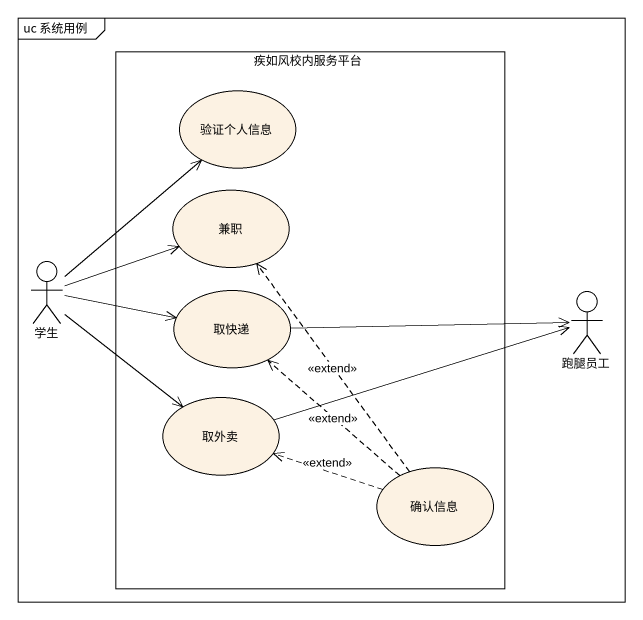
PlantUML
@startuml
mainframe uc 系统用例
rectangle 疾如风校内服务平台 {
  usecase 验证个人信息
  usecase 兼职
  usecase 取快递
  usecase 取外卖
  usecase 确认信息
}
actor 学生
actor 跑腿员工
学生 -up-> 验证个人信息
学生 -right-> 兼职
学生 -right-> 取快递
学生 --> 取外卖
取快递 -right-> 跑腿员工
取外卖 -right-> 跑腿员工
确认信息 .up.> 兼职 : <<extend>>
确认信息 .up.> 取快递 : <<extend>>
确认信息 .left.> 取外卖 : <<extend>>
@enduml
